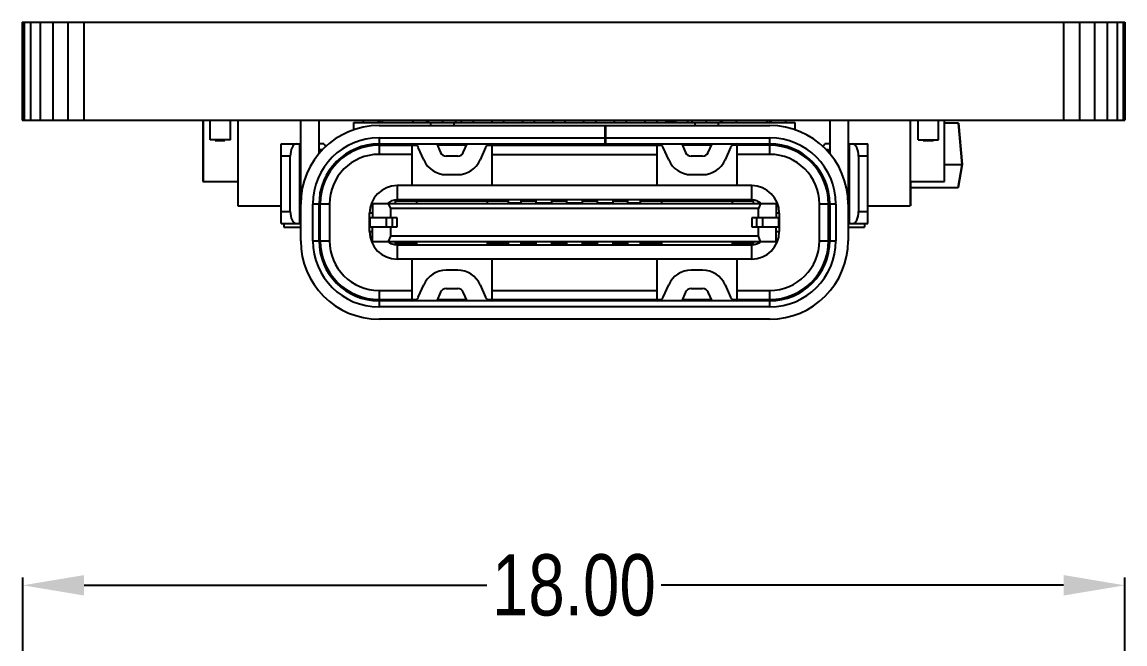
# Model space of a CAD drawing. Header units: inches. Extents: x -3.8 to 68.3, y -16.6 to 35.1.
# Drawn here: x 12.52 to 30.53, y 24.93 to 35.08 of the extents above; entities that cross this region are included whole.
import ezdxf

# ---------------------------------------------------------------- set-up
doc = ezdxf.new("R2010")
doc.units = ezdxf.units.IN
doc.header["$LTSCALE"] = 1.21
doc.header["$MEASUREMENT"] = 0
doc.header["$PDMODE"] = 3
doc.header["$PDSIZE"] = 0.3125
doc.layers.get('0').update_dxf_attribs({"linetype": 'CONTINUOUS'})
doc.layers.get('Defpoints').update_dxf_attribs({"linetype": 'CONTINUOUS'})
doc.layers.add('DIM', color=3, linetype='CONTINUOUS')
doc.styles.get("Standard").update_dxf_attribs({"font": 'txt', "width": 0.8})
doc.dimstyles.get("Standard").update_dxf_attribs({"dimtxt": 0.15625, "dimasz": 0.1875, "dimexe": 0.125, "dimexo": 0.0625, "dimgap": 0.09, "dimtad": 0, "dimtih": 1, "dimtoh": 1, "dimzin": 4, "dimdsep": 46, "dimtxsty": 'STANDARD', "dimblk": '_FILLED', "dimblk1": '_FILLED', "dimblk2": '_FILLED', "dimcen": 0.09, "dimazin": 1, "dimtp": 0.01, "dimtm": 0.01, "dimtfac": 1, "dimtofl": 0, "dimtmove": 0, "dimatfit": 3, "dimldrblk": '_FILLED', "dimfxl": 1, "dimtolj": 1, "dimtzin": 4, "dimarcsym": 0})

# ---------------------------------------------------------------- blocks, each defined once
blk = doc.blocks.new('_FILLED')
at = {"color": 0, "linetype": 'ByBlock'}
blk.add_solid([(0, 0), (-1, 0.167), (-1, -0.167)], dxfattribs=at)
blk = doc.blocks.new('*D2')
at = {"layer": 'Defpoints', "color": 0}
for p in [(30.525, 25.884), (12.53, 19.091), (30.525, 19.151)]:
    blk.add_point(p, dxfattribs=at)
at = {"layer": 'DIM', "color": 0, "lineweight": -2}
for p, q in [((12.53, 19.154), (12.53, 26.009)), ((30.525, 19.213), (30.525, 26.009)), ((13.53, 25.884), (20.104, 25.884)), ((29.525, 25.884), (22.951, 25.884))]:
    blk.add_line(p, q, dxfattribs=at)
at = {"layer": 'DIM', "color": 0, "lineweight": -2, "rotation": 180}
blk.add_blockref('_FILLED', (12.53, 25.884), dxfattribs=at)
at = {"layer": 'DIM', "color": 0, "lineweight": -2}
blk.add_blockref('_FILLED', (30.525, 25.884), dxfattribs=at)
at = {"layer": 'DIM', "color": 0, "insert": (21.527, 25.884), "char_height": 1, "attachment_point": 5}
blk.add_mtext('\\A1;18.00', dxfattribs=at)

msp = doc.modelspace()

# ---------------------------------------------------------------- linework, layer by layer
at = {"color": 7, "linetype": 'Continuous'}
for p, q in [((12.517, 35.078), (12.517, 33.478)), ((12.517, 35.078), (30.525, 35.078)), ((12.551, 35.078), (12.551, 33.478)), ((12.652, 35.078), (12.652, 33.478)), ((12.812, 35.078), (12.812, 33.478)), ((13.021, 35.078), (13.021, 33.478)), ((13.264, 35.078), (13.264, 33.478)), ((13.525, 35.078), (13.525, 33.478)), ((29.525, 35.078), (29.525, 33.478)), ((29.786, 35.078), (29.786, 33.478)), ((30.029, 35.078), (30.029, 33.478)), ((30.238, 35.078), (30.238, 33.478)), ((30.399, 35.078), (30.399, 33.478)), ((30.499, 35.078), (30.499, 33.478)), ((30.525, 35.078), (30.525, 33.478)), ((30.526, 35.078), (30.526, 33.478)), ((12.517, 33.478), (30.525, 33.478)), ((15.47, 33.478), (15.47, 32.478)), ((15.478, 32.478), (15.478, 33.478)), ((15.589, 33.153), (15.589, 33.478)), ((15.919, 33.153), (15.919, 33.478)), ((15.919, 33.153), (15.919, 33.478)), ((15.92, 33.153), (15.92, 33.478)), ((15.92, 33.153), (15.92, 33.478)), ((16.039, 33.478), (16.039, 32.078)), ((17.066, 31.508), (17.066, 33.478)), ((17.366, 32.931), (17.366, 33.478)), ((17.936, 33.318), (17.936, 33.438)), ((17.936, 33.438), (25.136, 33.438)), ((18.086, 33.478), (18.086, 33.438)), ((18.336, 33.438), (18.336, 33.478)), ((18.346, 33.388), (24.726, 33.388)), ((18.351, 33.478), (18.351, 33.438)), ((18.396, 33.478), (18.396, 33.438)), ((18.896, 33.478), (18.896, 33.438)), ((19.126, 33.438), (19.126, 33.478)), ((19.146, 33.478), (19.146, 33.438)), ((19.186, 33.438), (19.186, 33.388)), ((19.386, 33.438), (19.386, 33.478)), ((19.566, 33.438), (19.566, 33.388)), ((19.6, 33.438), (19.6, 33.478)), ((19.686, 33.478), (19.686, 33.438)), ((19.886, 33.438), (19.886, 33.478)), ((20.186, 33.478), (20.186, 33.438)), ((20.386, 33.438), (20.386, 33.478)), ((20.686, 33.478), (20.686, 33.438)), ((20.886, 33.438), (20.886, 33.478)), ((21.186, 33.478), (21.186, 33.438)), ((21.386, 33.438), (21.386, 33.478)), ((21.686, 33.478), (21.686, 33.438)), ((21.886, 33.438), (21.886, 33.478)), ((22.036, 33.088), (22.036, 33.388)), ((22.046, 33.358), (22.036, 33.358)), ((22.046, 33.388), (22.046, 33.088)), ((22.186, 33.478), (22.186, 33.438)), ((22.386, 33.438), (22.386, 33.478)), ((22.686, 33.478), (22.686, 33.438)), ((22.886, 33.438), (22.886, 33.478)), ((23.032, 33.438), (23.032, 33.478)), ((23.033, 33.438), (23.033, 33.478)), ((23.186, 33.453), (23.033, 33.453)), ((23.153, 33.478), (23.153, 33.453)), ((23.186, 33.478), (23.186, 33.438)), ((23.386, 33.438), (23.386, 33.478)), ((23.46, 33.438), (23.46, 33.478)), ((23.506, 33.388), (23.506, 33.438)), ((23.686, 33.478), (23.686, 33.438)), ((23.886, 33.438), (23.886, 33.388)), ((23.926, 33.438), (23.926, 33.478)), ((23.946, 33.478), (23.946, 33.438)), ((24.176, 33.478), (24.176, 33.438)), ((24.676, 33.478), (24.676, 33.438)), ((24.726, 33.438), (24.726, 33.478)), ((24.746, 33.478), (24.746, 33.438)), ((24.986, 33.438), (24.986, 33.478)), ((25.136, 33.438), (25.136, 33.318)), ((25.706, 33.478), (25.706, 32.931)), ((26.006, 33.478), (26.006, 31.508)), ((27.021, 33.478), (27.021, 32.078)), ((27.152, 33.153), (27.152, 33.478)), ((27.482, 33.153), (27.482, 33.478)), ((27.482, 33.153), (27.482, 33.478)), ((27.482, 33.153), (27.482, 33.478)), ((27.482, 33.153), (27.482, 33.478)), ((27.483, 33.153), (27.483, 33.478)), ((27.483, 33.153), (27.483, 33.478)), ((27.483, 33.453), (27.483, 33.453)), ((27.582, 32.478), (27.582, 33.478)), ((27.809, 33.428), (27.582, 33.428)), ((27.868, 32.753), (27.809, 33.428)), ((27.809, 33.428), (27.868, 32.753)), ((15.92, 33.153), (15.589, 33.153)), ((15.67, 33.143), (15.67, 33.153)), ((15.67, 33.143), (15.828, 33.143)), ((15.674, 33.143), (15.674, 33.153)), ((15.824, 33.143), (15.824, 33.153)), ((15.828, 33.143), (15.828, 33.153)), ((15.828, 33.143), (15.828, 33.153)), ((15.919, 33.178), (15.919, 33.178)), ((15.92, 33.178), (15.92, 33.178)), ((18.346, 33.188), (18.346, 33.088)), ((18.346, 33.188), (22.036, 33.188)), ((22.046, 33.188), (24.726, 33.188)), ((24.726, 33.088), (24.726, 33.188)), ((27.152, 33.153), (27.483, 33.153)), ((27.233, 33.143), (27.233, 33.153)), ((27.233, 33.143), (27.402, 33.143)), ((27.237, 33.143), (27.237, 33.153)), ((27.387, 33.143), (27.387, 33.153)), ((27.39, 33.143), (27.39, 33.153)), ((27.391, 33.143), (27.391, 33.153)), ((27.402, 33.143), (27.402, 33.153)), ((27.482, 33.178), (27.482, 33.178)), ((27.482, 33.178), (27.482, 33.178)), ((27.483, 33.178), (27.483, 33.178)), ((16.746, 31.788), (16.746, 33.088)), ((16.746, 33.088), (17.066, 33.088)), ((17.046, 33.088), (17.046, 31.788)), ((17.446, 33.088), (17.366, 33.088)), ((17.386, 32.951), (17.386, 32.998)), ((17.386, 32.998), (17.429, 32.998)), ((17.446, 33.088), (17.481, 33.046)), ((18.341, 33.068), (18.955, 33.068)), ((18.346, 33.088), (22.036, 33.088)), ((18.346, 33.068), (18.346, 32.918)), ((18.886, 32.408), (18.886, 33.068)), ((19.076, 32.827), (18.987, 33.028)), ((19.289, 33.088), (19.35, 32.948)), ((19.774, 33.068), (19.298, 33.068)), ((19.566, 33.088), (19.566, 33.068)), ((19.722, 32.948), (19.783, 33.088)), ((20.085, 33.028), (19.996, 32.827)), ((20.117, 33.068), (22.955, 33.068)), ((20.186, 33.068), (20.186, 32.408)), ((20.436, 33.088), (20.465, 33.068)), ((20.586, 33.088), (20.586, 33.068)), ((20.959, 33.088), (20.988, 33.068)), ((22.039, 33.088), (24.726, 33.088)), ((22.084, 33.068), (22.113, 33.088)), ((22.486, 33.068), (22.486, 33.088)), ((22.607, 33.068), (22.636, 33.088)), ((22.886, 32.408), (22.886, 33.068)), ((23.076, 32.827), (22.987, 33.028)), ((23.289, 33.088), (23.35, 32.948)), ((23.774, 33.068), (23.298, 33.068)), ((23.506, 33.068), (23.506, 33.088)), ((23.722, 32.948), (23.783, 33.088)), ((24.085, 33.028), (23.996, 32.827)), ((24.731, 33.068), (24.117, 33.068)), ((24.186, 33.068), (24.186, 32.408)), ((24.726, 32.918), (24.726, 33.068)), ((25.591, 33.046), (25.626, 33.088)), ((25.706, 33.088), (25.626, 33.088)), ((25.643, 32.998), (25.686, 32.998)), ((25.686, 32.951), (25.686, 32.998)), ((26.006, 33.088), (26.326, 33.088)), ((26.026, 31.788), (26.026, 33.088)), ((26.326, 31.788), (26.326, 33.088)), ((16.896, 32.888), (16.746, 32.888)), ((16.896, 31.988), (16.896, 32.888)), ((18.886, 32.918), (18.346, 32.918)), ((19.63, 32.888), (19.442, 32.888)), ((20.186, 32.918), (22.886, 32.918)), ((23.63, 32.888), (23.442, 32.888)), ((24.726, 32.918), (24.186, 32.918)), ((26.326, 32.888), (26.176, 32.888)), ((26.176, 32.888), (26.176, 31.988)), ((17.046, 32.688), (17.066, 32.688)), ((26.006, 32.688), (26.026, 32.688)), ((27.582, 32.753), (27.868, 32.753)), ((27.802, 32.378), (27.868, 32.753)), ((27.868, 32.753), (27.802, 32.378)), ((15.47, 32.478), (16.039, 32.478)), ((17.066, 32.538), (17.046, 32.538)), ((19.442, 32.588), (19.63, 32.588)), ((23.442, 32.588), (23.63, 32.588)), ((26.026, 32.538), (26.006, 32.538)), ((27.021, 32.478), (27.582, 32.478)), ((27.022, 32.478), (27.022, 32.078)), ((17.046, 32.338), (17.066, 32.338)), ((17.386, 31.508), (17.386, 32.3)), ((18.641, 32.408), (18.641, 32.178)), ((24.431, 32.408), (18.641, 32.408)), ((24.431, 32.178), (24.431, 32.408)), ((25.686, 31.508), (25.686, 32.3)), ((26.006, 32.338), (26.026, 32.338)), ((27.022, 32.378), (27.802, 32.378)), ((16.039, 32.078), (16.746, 32.078)), ((17.066, 32.188), (17.046, 32.188)), ((17.266, 31.508), (17.266, 32.108)), ((17.366, 32.108), (17.266, 32.108)), ((17.366, 31.508), (17.366, 32.108)), ((17.536, 32.108), (17.386, 32.108)), ((17.536, 32.108), (17.536, 31.508)), ((18.241, 32.118), (18.241, 31.883)), ((18.241, 32.118), (24.831, 32.118)), ((18.497, 32.118), (18.531, 32.033)), ((18.611, 32.158), (18.611, 32.123)), ((18.611, 32.158), (20.461, 32.158)), ((18.611, 32.123), (18.611, 32.118)), ((24.431, 32.178), (18.641, 32.178)), ((18.961, 32.118), (18.961, 32.158)), ((20.111, 32.158), (20.111, 32.118)), ((20.461, 32.118), (20.461, 32.158)), ((20.661, 32.123), (20.461, 32.123)), ((20.661, 32.158), (20.661, 32.118)), ((20.661, 32.158), (20.911, 32.158)), ((20.911, 32.118), (20.911, 32.158)), ((21.161, 32.123), (20.911, 32.123)), ((21.161, 32.158), (21.161, 32.118)), ((21.161, 32.158), (21.411, 32.158)), ((21.411, 32.118), (21.411, 32.158)), ((21.661, 32.123), (21.411, 32.123)), ((21.661, 32.158), (21.911, 32.158)), ((21.661, 32.158), (21.661, 32.118)), ((21.911, 32.118), (21.911, 32.158)), ((22.161, 32.123), (21.911, 32.123)), ((22.161, 32.158), (22.411, 32.158)), ((22.161, 32.158), (22.161, 32.118)), ((22.411, 32.118), (22.411, 32.158)), ((22.611, 32.123), (22.411, 32.123)), ((22.611, 32.158), (24.461, 32.158)), ((22.611, 32.158), (22.611, 32.118)), ((22.961, 32.118), (22.961, 32.158)), ((24.111, 32.158), (24.111, 32.118)), ((24.461, 32.123), (24.461, 32.158)), ((24.461, 32.123), (24.461, 32.118)), ((24.575, 32.118), (24.541, 32.033)), ((24.831, 32.118), (24.831, 31.883)), ((25.686, 32.108), (25.536, 32.108)), ((25.536, 31.508), (25.536, 32.108)), ((25.806, 32.108), (25.706, 32.108)), ((25.706, 32.108), (25.706, 31.508)), ((25.806, 32.108), (25.806, 31.508)), ((26.026, 32.188), (26.006, 32.188)), ((26.326, 32.078), (27.021, 32.078)), ((16.746, 31.988), (16.896, 31.988)), ((17.386, 31.883), (17.366, 31.883)), ((17.38, 31.733), (17.38, 31.883)), ((18.191, 31.658), (18.191, 31.958)), ((18.241, 31.958), (18.191, 31.958)), ((18.641, 31.883), (18.191, 31.883)), ((18.198, 31.883), (18.198, 31.733)), ((18.466, 31.733), (18.466, 31.883)), ((18.531, 32.033), (18.531, 31.883)), ((24.541, 32.033), (18.531, 32.033)), ((18.559, 31.883), (18.559, 31.733)), ((18.641, 31.733), (18.641, 31.883)), ((24.881, 31.883), (24.431, 31.883)), ((24.431, 31.883), (24.431, 31.733)), ((24.513, 31.733), (24.513, 31.883)), ((24.541, 31.883), (24.541, 32.033)), ((24.606, 31.883), (24.606, 31.733)), ((24.881, 31.958), (24.831, 31.958)), ((24.874, 31.733), (24.874, 31.883)), ((24.881, 31.958), (24.881, 31.658)), ((25.706, 31.883), (25.686, 31.883)), ((25.692, 31.883), (25.692, 31.733)), ((26.176, 31.988), (26.326, 31.988)), ((16.746, 31.788), (17.066, 31.788)), ((16.789, 31.788), (16.789, 31.728)), ((16.789, 31.728), (17.066, 31.728)), ((17.366, 31.733), (17.386, 31.733)), ((18.191, 31.733), (18.641, 31.733)), ((18.241, 31.498), (18.241, 31.733)), ((18.531, 31.733), (18.531, 31.583)), ((24.431, 31.733), (24.881, 31.733)), ((24.541, 31.583), (24.541, 31.733)), ((24.831, 31.498), (24.831, 31.733)), ((25.686, 31.733), (25.706, 31.733)), ((26.006, 31.788), (26.326, 31.788)), ((26.006, 31.728), (26.271, 31.728)), ((26.271, 31.788), (26.271, 31.728)), ((18.191, 31.658), (18.241, 31.658)), ((18.531, 31.583), (18.497, 31.498)), ((24.541, 31.583), (18.531, 31.583)), ((24.575, 31.498), (24.541, 31.583)), ((24.831, 31.658), (24.881, 31.658)), ((17.266, 31.508), (17.366, 31.508)), ((17.386, 31.508), (17.536, 31.508)), ((18.241, 31.498), (24.831, 31.498)), ((18.611, 31.492), (18.611, 31.458)), ((18.961, 31.458), (18.611, 31.458)), ((18.641, 31.438), (18.641, 31.208)), ((24.431, 31.438), (18.641, 31.438)), ((18.961, 31.458), (18.961, 31.498)), ((20.111, 31.498), (20.111, 31.458)), ((20.461, 31.458), (20.111, 31.458)), ((20.461, 31.458), (20.461, 31.498)), ((20.661, 31.498), (20.661, 31.458)), ((20.911, 31.458), (20.661, 31.458)), ((20.911, 31.458), (20.911, 31.498)), ((21.161, 31.498), (21.161, 31.458)), ((21.411, 31.458), (21.161, 31.458)), ((21.411, 31.458), (21.411, 31.498)), ((21.661, 31.498), (21.661, 31.458)), ((21.911, 31.458), (21.661, 31.458)), ((21.911, 31.458), (21.911, 31.498)), ((22.161, 31.498), (22.161, 31.458)), ((22.411, 31.458), (22.161, 31.458)), ((22.411, 31.458), (22.411, 31.498)), ((22.611, 31.498), (22.611, 31.458)), ((22.961, 31.458), (22.611, 31.458)), ((22.961, 31.458), (22.961, 31.498)), ((24.111, 31.498), (24.111, 31.458)), ((24.461, 31.458), (24.111, 31.458)), ((24.431, 31.208), (24.431, 31.438)), ((24.461, 31.458), (24.461, 31.492)), ((25.536, 31.508), (25.686, 31.508)), ((25.706, 31.508), (25.806, 31.508)), ((24.431, 31.208), (18.641, 31.208)), ((18.886, 30.548), (18.886, 31.208)), ((20.186, 31.208), (20.186, 30.548)), ((22.886, 30.548), (22.886, 31.208)), ((24.186, 31.208), (24.186, 30.548)), ((17.536, 30.993), (17.536, 30.957)), ((19.63, 31.028), (19.442, 31.028)), ((23.63, 31.028), (23.442, 31.028)), ((25.536, 30.993), (25.536, 30.957)), ((17.658, 30.838), (17.631, 30.838)), ((25.414, 30.838), (25.441, 30.838)), ((18.346, 30.698), (18.346, 30.548)), ((18.346, 30.698), (18.886, 30.698)), ((18.987, 30.588), (19.076, 30.789)), ((19.35, 30.668), (19.289, 30.528)), ((19.442, 30.728), (19.63, 30.728)), ((19.783, 30.528), (19.722, 30.668)), ((19.996, 30.789), (20.085, 30.588)), ((20.186, 30.698), (22.886, 30.698)), ((22.987, 30.588), (23.076, 30.789)), ((23.35, 30.668), (23.289, 30.528)), ((23.442, 30.728), (23.63, 30.728)), ((23.783, 30.528), (23.722, 30.668)), ((23.996, 30.789), (24.085, 30.588)), ((24.186, 30.698), (24.726, 30.698)), ((24.726, 30.548), (24.726, 30.698)), ((18.341, 30.548), (18.955, 30.548)), ((18.346, 30.528), (18.346, 30.428)), ((24.726, 30.528), (18.346, 30.528)), ((19.298, 30.548), (19.774, 30.548)), ((20.117, 30.548), (22.955, 30.548)), ((23.298, 30.548), (23.774, 30.548)), ((24.117, 30.548), (24.731, 30.548)), ((24.726, 30.428), (24.726, 30.528)), ((24.726, 30.428), (18.346, 30.428)), ((24.726, 30.228), (18.346, 30.228))]:
    msp.add_line(p, q, dxfattribs=at)
for centre, radius, start, end in [((18.346, 32.108), 1.28, 90, 180), ((24.726, 32.108), 1.28, 0, 90), ((18.346, 32.108), 1.08, 90, 180), ((24.726, 32.108), 1.08, 0, 90), ((18.346, 32.108), 0.98, 90, 180), ((18.346, 32.108), 0.96, 90, 180), ((18.411, 33.001), 0.0967, 116.2916, 136.4035), ((18.471, 33.001), 0.0967, 43.6028, 63.6972), ((18.896, 32.988), 0.1, 23.7495, 90), ((20.176, 32.988), 0.1, 90, 156.2505), ((22.896, 32.988), 0.1, 23.7495, 90), ((24.176, 32.988), 0.1, 90, 156.2505), ((24.601, 33.001), 0.0967, 116.2916, 136.4035), ((24.661, 33.001), 0.0967, 43.6028, 63.6972), ((24.726, 32.108), 0.98, 0, 90), ((24.726, 32.108), 0.96, 360, 90), ((18.346, 32.108), 0.81, 90, 180), ((19.442, 32.988), 0.4, 203.7495, 270), ((19.442, 32.988), 0.1, 203.7495, 270), ((19.63, 32.988), 0.1, 270, 336.2505), ((19.63, 32.988), 0.4, 270, 336.2505), ((23.442, 32.988), 0.4, 203.7495, 270), ((23.442, 32.988), 0.1, 203.7495, 270), ((23.63, 32.988), 0.1, 270, 336.2505), ((23.63, 32.988), 0.4, 270, 336.2505), ((24.726, 32.108), 0.81, 0, 90), ((18.641, 31.958), 0.45, 90, 180), ((24.431, 31.958), 0.45, 0, 90), ((18.644, 31.955), 0.223, 131.8408, 133.1286), ((20.153, 32.12), 0.0415, 180.0111, 182.3487), ((20.42, 32.12), 0.0415, 357.6513, 359.9889), ((22.653, 32.12), 0.0415, 180.011, 182.3487), ((22.92, 32.12), 0.0415, 357.6513, 359.989), ((24.43, 31.957), 0.221, 46.873, 48.1757), ((18.641, 31.658), 0.45, 180, 270), ((24.431, 31.658), 0.45, 270, 0), ((18.346, 31.508), 1.28, 180, 270), ((18.346, 31.508), 1.08, 180, 270), ((18.346, 31.508), 0.98, 180, 270), ((18.346, 31.508), 0.96, 180, 270), ((18.346, 31.508), 0.81, 180, 270), ((18.642, 31.659), 0.221, 226.874, 228.176), ((20.153, 31.496), 0.0415, 177.6513, 179.989), ((20.42, 31.496), 0.0415, 0.0112, 2.3487), ((22.653, 31.496), 0.0415, 177.6513, 179.989), ((22.92, 31.496), 0.0415, 0.011, 2.3487), ((24.43, 31.659), 0.221, 311.8242, 313.127), ((24.726, 31.508), 1.28, 270, 0), ((24.726, 31.508), 1.08, 270, 0), ((24.726, 31.508), 0.98, 270, 0), ((24.726, 31.508), 0.96, 270, 0), ((24.726, 31.508), 0.81, 270, 360), ((19.442, 30.628), 0.4, 90, 156.2505), ((19.63, 30.628), 0.4, 23.7495, 90), ((23.442, 30.628), 0.4, 90, 156.2505), ((23.63, 30.628), 0.4, 23.7495, 90), ((19.442, 30.628), 0.1, 90, 156.2505), ((19.63, 30.628), 0.1, 23.7495, 90), ((23.442, 30.628), 0.1, 90, 156.2505), ((23.63, 30.628), 0.1, 23.7495, 90), ((18.411, 30.614), 0.0967, 223.6028, 243.6972), ((18.471, 30.614), 0.0967, 296.2916, 316.4035), ((18.896, 30.628), 0.1, 270, 336.2505), ((18.786, 30.528), 0.15, 3.5313, 7.235), ((20.176, 30.628), 0.1, 203.7495, 270), ((22.896, 30.628), 0.1, 270, 336.2505), ((24.176, 30.628), 0.1, 203.7495, 270), ((24.286, 30.528), 0.15, 172.6383, 176.4525), ((24.601, 30.614), 0.0967, 223.6028, 243.6972), ((24.661, 30.614), 0.0967, 296.2916, 316.4035)]:
    msp.add_arc(centre, radius, start, end, dxfattribs=at)
for centre, major_axis, ratio, start_param, end_param in [((16.996, 32.888), (0, 0.2), 0.5, 0, 1.570796), ((26.076, 32.888), (0, 0.2), 0.5, -1.570796, 0), ((16.996, 31.988), (0, 0.2), 0.5, -4.712389, -3.141593), ((26.076, 31.988), (0, 0.2), 0.5, -3.141593, -1.570796), ((18.614, 31.628), (0.014, 0.17), 0.081843, -2.485084, -2.439855)]:
    msp.add_ellipse(centre, major_axis=major_axis, ratio=ratio, start_param=start_param, end_param=end_param, dxfattribs=at)
for points, knots in [([(18.495, 32.121), (18.514, 32.139), (18.561, 32.168), (18.614, 32.178), (18.641, 32.178)], [0, 0, 0, 0, 0.500002, 1, 1, 1, 1]), ([(24.431, 32.178), (24.458, 32.178), (24.511, 32.168), (24.558, 32.139), (24.577, 32.122)], [0, 0, 0, 0, 0.499986, 1, 1, 1, 1]), ([(18.641, 31.438), (18.614, 31.438), (18.561, 31.448), (18.514, 31.476), (18.495, 31.494)], [0, 0, 0, 0, 0.499986, 1, 1, 1, 1]), ([(24.577, 31.494), (24.558, 31.476), (24.511, 31.448), (24.458, 31.438), (24.431, 31.438)], [0, 0, 0, 0, 0.500014, 1, 1, 1, 1])]:
    msp.add_open_spline(points, degree=3, knots=knots, dxfattribs=at)

# ---------------------------------------------------------------- dimensions: what is measured, and where the dimension line sits
at = {"layer": 'DIM'}
dim = msp.add_linear_dim(base=(30.5251, 25.8841), p1=(12.5297, 19.0913), p2=(30.5251, 19.1509), dimstyle='STANDARD', override={"dimtxt": 1, "dimasz": 1, "dimtih": 0, "dimtoh": 0, "dimzin": 0, "dimblk": '_FILLED', "dimcen": 0.198, "dimadec": 0, "dimazin": 0, "dimtp": 0, "dimtm": 0, "dimtdec": 4, "dimtzin": 0}, dxfattribs=at)
dim.commit()
dim.dimension.update_dxf_attribs({"geometry": '*D2', "text_midpoint": (21.5274, 25.8841)})

doc.saveas('drawing.dxf')
